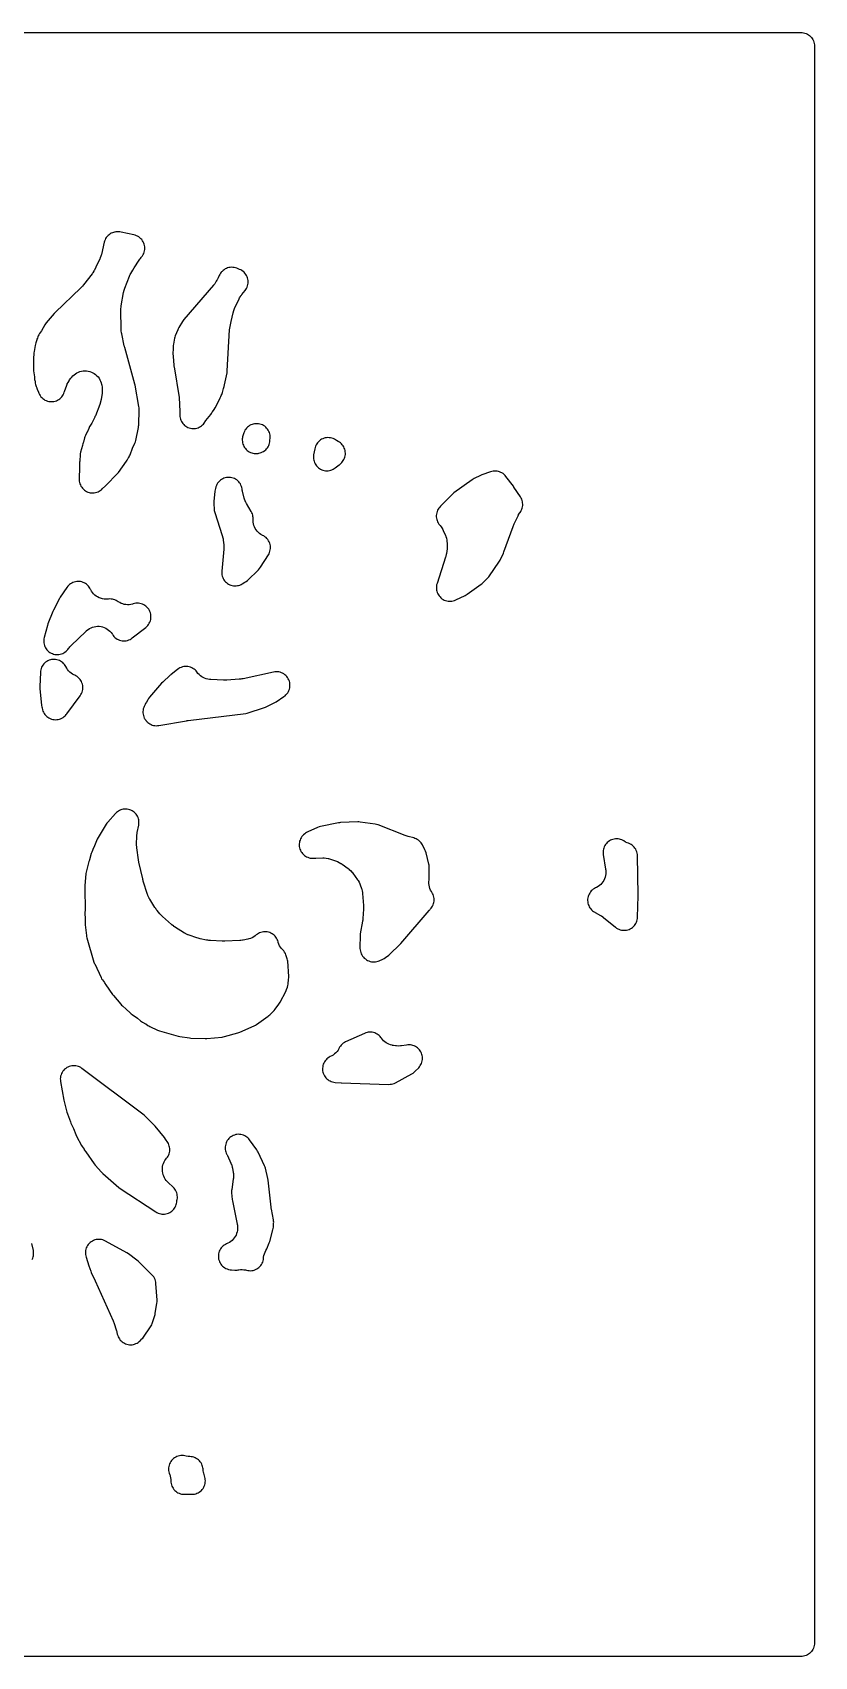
# Model space of a CAD drawing. Header units: millimetres. Extents: x 0 to 300, y 0 to 300.
# Drawn here: x 155.5 to 300.1, y -0.1 to 300.1 of the extents above; entities that cross this region are included whole.
import ezdxf

# ---------------------------------------------------------------- set-up
doc = ezdxf.new("R2010")
doc.units = ezdxf.units.MM
doc.layers.add('CUT', color=7, linetype='CONTINUOUS')

msp = doc.modelspace()

# ---------------------------------------------------------------- linework, layer by layer
at = {"layer": 'CUT'}
for points in [[(2.4114, 300.1485), (297.5886, 300.1485), (297.8947, 300.1335), (298.1371, 300.0975), (298.3748, 300.038), (298.6056, 299.9554), (298.8271, 299.8507), (299.0373, 299.7247), (299.2341, 299.5787), (299.4156, 299.4142), (299.5802, 299.2326), (299.7262, 299.0358), (299.8521, 298.8256), (299.9569, 298.6041), (300.0395, 298.3734), (300.099, 298.1357), (300.135, 297.8933), (300.15, 297.5872), (300.15, 297.0119), (300.15, 2.4114), (300.1369, 2.1453), (300.135, 2.1054), (300.135, 2.1053), (300.099, 1.8629), (300.0395, 1.6252), (299.9569, 1.3944), (299.8521, 1.1729), (299.7262, 0.9627), (299.5802, 0.7659), (299.4156, 0.5844), (299.2341, 0.4198), (299.0373, 0.2738), (298.8271, 0.1479), (298.6056, 0.0431), (298.3748, -0.0395), (298.1371, -0.099), (297.8947, -0.135), (297.5886, -0.15), (297.0775, -0.15), (3, -0.15)], [(155.457, 73.2715), (155.5607, 73.4954), (155.6419, 73.7283), (155.6997, 73.9682), (155.7336, 74.2125), (155.7432, 74.459), (155.7285, 74.7053), (155.6896, 74.9489), (155.4261, 76.1989)]]:
    msp.add_lwpolyline(points, dxfattribs=at)
for points in [[(157.2541, 232.6258), (157.4338, 232.4609), (157.6287, 232.3144), (157.837, 232.1875), (158.0567, 232.0815), (158.2856, 231.9975), (158.5216, 231.9361), (158.7625, 231.898), (159.006, 231.8836), (159.2497, 231.893), (159.4913, 231.9261), (159.7286, 231.9825), (159.9592, 232.0618), (160.181, 232.1633), (160.3919, 232.2858), (160.5898, 232.4283), (160.7729, 232.5894), (160.9394, 232.7676), (161.0878, 232.9611), (161.2166, 233.1682), (161.3246, 233.3869), (161.4108, 233.615), (161.4575, 233.7595), (161.8914, 234.9571), (161.9566, 235.1243), (161.9689, 235.1539), (162.1105, 235.4519), (162.2798, 235.735), (162.2976, 235.7617), (162.4005, 235.9087), (162.639, 236.2325), (162.7515, 236.3775), (162.7722, 236.403), (162.9978, 236.6537), (163.225, 236.8612), (163.4713, 237.0455), (163.7345, 237.2048), (164.0121, 237.3377), (164.3012, 237.4428), (164.5993, 237.5192), (164.9034, 237.5661), (165.2107, 237.583), (165.5181, 237.5698), (165.8227, 237.5266), (166.1217, 237.4539), (166.4121, 237.3523), (166.6912, 237.2228), (166.9564, 237.0666), (167.205, 236.8853), (167.4346, 236.6806), (167.6432, 236.4544), (167.8287, 236.2088), (167.9893, 235.9464), (168.1235, 235.6695), (168.2299, 235.3808), (168.3152, 235.0545), (168.3219, 235.0224), (168.3551, 234.8419), (168.3879, 234.6353), (168.4123, 234.4531), (168.4159, 234.4204), (168.419, 234.3687), (168.4174, 234.2209), (168.3912, 233.47), (168.232, 232.3119), (168.1943, 232.0882), (168.1864, 232.0486), (168.0708, 231.6101), (168.0582, 231.5718), (167.9807, 231.3585), (167.1505, 229.2722), (167.0864, 229.1208), (167.0405, 229.019), (166.9699, 228.8705), (166.4809, 227.8994), (166.3945, 227.7377), (166.3783, 227.7092), (166.1496, 227.3478), (166.1508, 227.3471), (166.0969, 227.2634), (166.0003, 227.0822), (165.9189, 226.8938), (165.7623, 226.4861), (165.7489, 226.4558), (165.6691, 226.287), (165.3328, 225.619), (165.2349, 225.3986), (165.1586, 225.1699), (164.9426, 224.3997), (164.8906, 224.2713), (164.8277, 224.0685), (164.7824, 223.8611), (164.7672, 223.7744), (164.4208, 222.5393), (164.36, 222.2633), (164.3307, 221.9822), (164.2849, 221.0123), (164.2651, 220.8989), (164.2395, 220.7106), (164.2284, 220.5209), (164.2021, 219.2591), (164.1488, 218.1328), (164.1477, 217.9233), (164.1664, 217.4114), (164.187, 217.1703), (164.2307, 216.9323), (164.2973, 216.6997), (164.386, 216.4746), (164.4961, 216.2591), (164.6265, 216.0553), (164.776, 215.865), (164.9432, 215.6901), (165.1265, 215.5321), (165.3242, 215.3927), (165.5345, 215.2729), (165.7553, 215.1741), (165.9847, 215.0971), (166.2205, 215.0426), (166.4604, 215.0112), (166.7022, 215.0031), (166.9437, 215.0184), (167.1826, 215.057), (167.4166, 215.1185), (167.6435, 215.2024), (167.8613, 215.3078), (168.0679, 215.4337), (168.2614, 215.5791), (168.4399, 215.7424), (169.0145, 216.3219), (169.0753, 216.379), (169.1585, 216.467), (171.1911, 218.5167), (171.3211, 218.6583), (171.4399, 218.8094), (172.9201, 220.8507), (173.0649, 221.0747), (173.1851, 221.3128), (173.239, 221.4356), (173.2738, 221.4846), (173.387, 221.659), (173.4853, 221.8422), (173.5681, 222.0329), (174.0427, 223.2649), (174.4577, 224.2097), (174.5502, 224.4544), (174.6167, 224.7074), (175.1152, 227.1105), (175.1509, 227.3323), (175.1666, 227.5564), (175.2386, 230.4631), (175.232, 230.7168), (175.1997, 230.9685), (174.4869, 234.9233), (174.4363, 235.1452), (172.5746, 241.8877), (172.5464, 241.996), (172.5284, 242.0699), (172.5035, 242.1789), (172.0287, 244.4094), (171.9949, 244.5898), (171.9896, 244.6222), (171.9487, 244.9869), (171.9466, 245.0197), (171.9396, 245.2031), (171.8887, 248.866), (171.8903, 249.0393), (171.8913, 249.0703), (171.9185, 249.4157), (171.9224, 249.4465), (171.9479, 249.6179), (172.376, 252.0966), (172.4118, 252.277), (172.4189, 252.3091), (172.5167, 252.6635), (172.527, 252.6947), (172.5888, 252.8679), (173.4547, 255.1191), (173.5139, 255.2619), (173.6087, 255.4212), (173.7043, 255.5818), (174.0731, 256.2014), (174.3259, 256.6262), (175.2636, 258.0756), (175.3908, 258.26), (175.4809, 258.3825), (175.6189, 258.5589), (175.7084, 258.6665), (175.8558, 258.8627), (175.9834, 259.0724), (176.0897, 259.2936), (176.1739, 259.5241), (176.235, 259.7618), (176.2725, 260.0044), (176.2861, 260.2495), (176.2756, 260.4947), (176.2411, 260.7377), (176.1829, 260.9761), (176.1016, 261.2077), (175.998, 261.4302), (175.8731, 261.6415), (175.7281, 261.8395), (175.5643, 262.0223), (175.3834, 262.1882), (175.1872, 262.3355), (174.9774, 262.4629), (174.7561, 262.5692), (174.5255, 262.6532), (174.2878, 262.7141), (173.1081, 262.9557), (171.9209, 263.2429), (171.6849, 263.2881), (171.4456, 263.3104), (171.2053, 263.3097), (170.9662, 263.2859), (170.7806, 263.2492), (170.7666, 263.2473), (170.7447, 263.2421), (170.7305, 263.2393), (170.7218, 263.2366), (170.5318, 263.1916), (170.3034, 263.1136), (170.0836, 263.014), (169.8745, 262.8936), (169.6779, 262.7536), (169.4957, 262.5953), (169.3297, 262.4202), (169.1813, 262.2299), (169.0519, 262.0262), (168.9428, 261.8109), (168.855, 261.5861), (168.7892, 261.3539), (168.2721, 259.1224), (168.2277, 258.9617), (168.1807, 258.805), (168.1717, 258.7771), (168.0573, 258.4705), (168.0459, 258.4435), (167.9788, 258.2943), (167.2559, 256.7757), (166.9769, 256.2147), (166.8881, 256.0468), (166.8714, 256.0173), (166.6688, 255.6962), (166.6493, 255.6684), (166.5361, 255.516), (164.9319, 253.4666), (164.7646, 253.2675), (164.6485, 253.1387), (164.6446, 253.1346), (164.6346, 253.1244), (164.5898, 253.0782), (164.45, 252.9342), (159.7001, 248.3476), (159.5239, 248.159), (158.0854, 246.4498), (157.9502, 246.2738), (157.8311, 246.0866), (157.187, 244.9668), (156.8289, 244.4571), (156.7066, 244.2651), (156.6023, 244.0626), (156.5169, 243.8516), (156.447, 243.6535), (156.3595, 243.43), (156.3252, 243.3081), (156.1366, 242.7736), (156.0656, 242.5351), (156.0187, 242.2909), (155.9095, 241.5161), (155.8305, 241.1703), (155.786, 240.9156), (155.768, 240.6577), (155.7651, 240.4914), (155.7238, 240.1988), (155.7014, 239.9525), (155.7035, 239.7052), (155.7392, 239.0891), (155.7221, 238.2416), (155.7239, 238.1775), (155.72, 237.9601), (155.7238, 237.7719), (155.7417, 237.5846), (155.8914, 236.4635), (155.9053, 236.2242), (155.9293, 235.9947), (155.9743, 235.7684), (155.996, 235.6806), (156.0493, 235.2822), (156.0866, 235.0718), (156.1418, 234.8653), (156.2144, 234.6643), (156.3146, 234.42), (156.3278, 234.3746), (156.401, 234.1834), (156.6296, 233.6522), (156.7189, 233.4345), (156.8224, 233.2137), (156.9469, 233.0039), (157.0913, 232.8074)], [(182.9575, 228.4491), (183.0601, 228.231), (183.1832, 228.0237), (183.3257, 227.8293), (183.4862, 227.6495), (183.6634, 227.486), (183.8554, 227.3404), (184.0606, 227.2139), (184.2771, 227.1077), (184.5027, 227.0229), (184.7355, 226.9602), (184.9732, 226.9202), (185.2137, 226.9033), (185.4546, 226.9097), (185.6939, 226.9392), (185.9292, 226.9916), (186.1583, 227.0665), (186.3792, 227.163), (186.5897, 227.2804), (186.788, 227.4175), (186.9721, 227.5731), (187.1404, 227.7457), (187.2913, 227.9337), (187.6115, 228.3746), (188.5023, 229.525), (188.619, 229.6888), (188.7221, 229.8615), (188.8137, 230.0301), (189.1163, 230.4467), (189.3093, 230.7581), (190.1631, 232.3924), (190.2443, 232.5632), (190.3123, 232.7396), (190.3557, 232.8663), (190.4449, 233.0303), (190.5356, 233.2148), (190.6108, 233.4062), (190.6701, 233.6032), (190.8541, 234.3205), (190.9731, 234.6679), (191.0594, 234.9868), (191.5104, 237.2362), (191.5553, 237.5874), (191.9829, 245.1922), (192.2393, 246.6897), (192.6305, 248.3293), (192.6802, 248.5164), (192.69, 248.5496), (192.8181, 248.9147), (192.8312, 248.9467), (192.9093, 249.1239), (193.757, 250.921), (193.8259, 251.0597), (193.8388, 251.0843), (193.9811, 251.3309), (194.1432, 251.5649), (194.1599, 251.587), (194.2559, 251.7086), (194.8421, 252.4211), (194.9898, 252.6199), (195.1171, 252.8324), (195.2228, 253.0564), (195.3058, 253.2898), (195.3653, 253.5302), (195.4007, 253.7754), (195.4116, 254.0228), (195.3981, 254.2702), (195.3601, 254.5149), (195.298, 254.7548), (195.2126, 254.9872), (195.1045, 255.2101), (194.975, 255.4213), (194.8252, 255.6185), (194.6565, 255.8), (194.4708, 255.9639), (194.2698, 256.1085), (194.0554, 256.2326), (193.8298, 256.3349), (193.286, 256.5496), (193.0554, 256.6279), (192.8182, 256.6834), (192.5768, 256.7155), (192.3333, 256.724), (192.0902, 256.7088), (191.8498, 256.67), (191.6142, 256.608), (191.3858, 256.5233), (191.1668, 256.4168), (190.9591, 256.2895), (190.7648, 256.1426), (190.5857, 255.9775), (190.4981, 255.8793), (190.4438, 255.8233), (190.2874, 255.6258), (190.1517, 255.4136), (190.0381, 255.1888), (189.8605, 254.7886), (189.743, 254.5476), (189.6839, 254.4365), (189.6269, 254.334), (189.5232, 254.155), (189.2304, 253.6886), (189.1529, 253.5781), (189.1317, 253.5509), (189.0089, 253.4016), (183.5159, 247.0628), (183.3835, 246.8962), (183.2657, 246.7189), (182.5705, 245.5688), (182.4653, 245.3763), (182.3775, 245.1752), (181.936, 244.0308), (181.8662, 243.8233), (181.8149, 243.6105), (181.5982, 242.5018), (181.5654, 242.2826), (181.5521, 242.0615), (181.5418, 241.4022), (181.5367, 241.3695), (181.5111, 241.1224), (181.5102, 240.874), (181.5738, 239.4866), (181.6074, 239.177), (181.6635, 238.8509), (181.6923, 238.5085), (181.6958, 238.471), (181.6964, 238.4642), (181.7172, 238.3068), (182.6395, 232.6832), (182.7649, 230.0394), (182.7685, 229.389), (182.7814, 229.1482), (182.8175, 228.9099), (182.8764, 228.6761)], [(194.3749, 224.2669), (194.4363, 224.0356), (194.5194, 223.8113), (194.6237, 223.596), (194.7481, 223.3916), (194.8914, 223.2), (195.0524, 223.023), (195.2296, 222.8622), (195.4213, 222.7191), (195.6258, 222.595), (195.8413, 222.491), (196.0657, 222.408), (196.297, 222.3469), (196.5331, 222.3082), (196.7718, 222.2922), (197.011, 222.2992), (197.2484, 222.3289), (197.3805, 222.3519), (197.615, 222.4045), (197.8434, 222.4794), (198.0636, 222.5759), (198.2734, 222.693), (198.4711, 222.8298), (198.6547, 222.9849), (198.8225, 223.1569), (198.9731, 223.3443), (199.1049, 223.5452), (199.2169, 223.7579), (199.3079, 223.9804), (199.3772, 224.2105), (199.424, 224.4463), (199.448, 224.6854), (199.474, 225.187), (199.4746, 225.4333), (199.451, 225.6784), (199.4033, 225.9201), (199.3321, 226.1559), (199.2381, 226.3835), (199.1221, 226.6008), (198.9853, 226.8056), (198.829, 226.996), (198.6548, 227.1701), (198.4642, 227.3261), (198.2593, 227.4627), (198.0418, 227.5784), (197.8141, 227.6722), (197.5782, 227.7431), (197.3365, 227.7905), (197.0913, 227.8138), (196.845, 227.8129), (196.6, 227.7878), (196.3587, 227.7386), (196.1233, 227.666), (195.8962, 227.5706), (195.6797, 227.4533), (195.4757, 227.3152), (195.2863, 227.1577), (195.1133, 226.9824), (194.9584, 226.7909), (194.8231, 226.5851), (194.7088, 226.367), (194.6164, 226.1386), (194.4825, 225.7541), (194.4232, 225.5583), (194.38, 225.3583), (194.3558, 225.2182), (194.3263, 224.9808), (194.3197, 224.7416), (194.3359, 224.5029)], [(207.5324, 221.0843), (207.5938, 220.8502), (207.6774, 220.6232), (207.7826, 220.4053), (207.9084, 220.1986), (208.0536, 220.0051), (208.2168, 219.8264), (208.3965, 219.6644), (208.591, 219.5206), (208.7986, 219.3962), (209.0171, 219.2924), (209.2447, 219.2103), (209.4792, 219.1505), (209.7183, 219.1137), (209.9599, 219.1002), (210.2016, 219.1101), (210.4413, 219.1433), (210.6766, 219.1995), (210.9054, 219.2782), (211.1255, 219.3787), (211.3349, 219.5), (211.5316, 219.6409), (212.2177, 220.1848), (212.3473, 220.283), (212.358, 220.2907), (212.5459, 220.4411), (212.7184, 220.6089), (212.874, 220.7924), (213.0113, 220.9901), (213.1289, 221.2001), (213.2258, 221.4204), (213.301, 221.649), (213.3539, 221.8837), (213.384, 222.1225), (213.391, 222.363), (213.3749, 222.6032), (213.3357, 222.8406), (213.2739, 223.0732), (213.19, 223.2987), (213.0848, 223.5152), (212.9593, 223.7205), (212.8146, 223.9128), (212.6521, 224.0903), (212.4733, 224.2514), (212.2798, 224.3945), (212.0735, 224.5183), (211.7577, 224.6877), (211.5731, 224.8111), (211.3608, 224.9383), (211.137, 225.0438), (210.9038, 225.1267), (210.6636, 225.1861), (210.4187, 225.2215), (210.1715, 225.2325), (209.9244, 225.219), (209.6798, 225.1812), (209.4402, 225.1193), (209.2079, 225.0341), (208.9852, 224.9263), (208.7742, 224.797), (208.577, 224.6475), (208.3955, 224.4793), (208.2316, 224.2939), (208.0868, 224.0932), (207.9625, 223.8792), (207.8601, 223.654), (207.7804, 223.4197), (207.7242, 223.1787), (207.5188, 222.0463), (207.4872, 221.8064), (207.4789, 221.5646), (207.494, 221.3231)], [(190.6192, 199.6143), (190.6988, 199.3877), (190.7997, 199.1699), (190.9211, 198.9627), (191.0619, 198.7681), (191.2206, 198.588), (191.3959, 198.4238), (191.5861, 198.2773), (191.7895, 198.1497), (192.0043, 198.0422), (192.2283, 197.9558), (192.4596, 197.8913), (192.696, 197.8492), (192.9354, 197.8301), (193.1755, 197.834), (193.4141, 197.8609), (193.649, 197.9106), (193.8781, 197.9826), (194.0992, 198.0762), (194.3103, 198.1906), (194.8246, 198.5022), (195.0527, 198.6583), (195.2623, 198.8386), (197.311, 200.8092), (197.5114, 201.0262), (197.6848, 201.2653), (199.1421, 203.5468), (199.2663, 203.7646), (199.368, 203.9938), (199.4463, 204.232), (199.5003, 204.4768), (199.5296, 204.7258), (199.5337, 204.9765), (199.5128, 205.2264), (199.4669, 205.4729), (199.3965, 205.7135), (199.3024, 205.9459), (199.1855, 206.1677), (199.0469, 206.3767), (198.8881, 206.5707), (198.7107, 206.7479), (198.5165, 206.9064), (198.3073, 207.0447), (198.0853, 207.1613), (198.0094, 207.1964), (197.7465, 207.3506), (197.4998, 207.5295), (197.2716, 207.7314), (197.064, 207.9545), (196.8789, 208.1966), (196.7182, 208.4556), (196.5832, 208.7288), (196.4754, 209.0138), (196.3956, 209.308), (196.3447, 209.6084), (196.3231, 209.9124), (196.3309, 210.2138), (196.3262, 210.4461), (196.2999, 210.6769), (196.2523, 210.9043), (196.1838, 211.1263), (196.095, 211.341), (195.9866, 211.5465), (195.1063, 213.0429), (195.0192, 213.1994), (195.0043, 213.2277), (194.8653, 213.5259), (194.7553, 213.836), (194.7461, 213.8667), (194.6985, 214.0392), (194.3741, 215.335), (194.3332, 215.5179), (194.3267, 215.5508), (194.2992, 215.7384), (194.2509, 215.9828), (194.1786, 216.2211), (194.0829, 216.451), (193.9647, 216.6703), (193.8254, 216.8767), (193.6662, 217.0682), (193.4887, 217.243), (193.2948, 217.3992), (193.0862, 217.5353), (192.8652, 217.6501), (192.6338, 217.7422), (192.3944, 217.8109), (192.1493, 217.8554), (191.9011, 217.8753), (191.6521, 217.8704), (191.4048, 217.8408), (191.1617, 217.7867), (190.9252, 217.7087), (190.6976, 217.6075), (190.4812, 217.4842), (190.2781, 217.34), (190.0904, 217.1763), (189.92, 216.9947), (189.7684, 216.7971), (189.6373, 216.5853), (189.5279, 216.3616), (189.4412, 216.1281), (189.3552, 215.8552), (189.2896, 215.6013), (189.2509, 215.3419), (189.0648, 213.3983), (189.0539, 213.2098), (189.0572, 213.0211), (189.1139, 212.0013), (189.1355, 211.7843), (189.176, 211.5699), (189.235, 211.3599), (190.6251, 207.1282), (190.681, 206.942), (190.6901, 206.9085), (190.7725, 206.5288), (190.7781, 206.4945), (190.8044, 206.3019), (190.9012, 205.4261), (190.9174, 205.2351), (190.9194, 205.2009), (190.9224, 204.8177), (190.9209, 204.7835), (190.9077, 204.5923), (190.526, 200.5647), (190.5149, 200.3248), (190.5268, 200.085), (190.5617, 199.8474)], [(230.2194, 197.2959), (230.2492, 197.0554), (230.3022, 196.8188), (230.3778, 196.5885), (230.4753, 196.3666), (230.5939, 196.1552), (230.7324, 195.9563), (230.8895, 195.7717), (231.0638, 195.6032), (231.2536, 195.4524), (231.457, 195.3206), (231.6723, 195.2092), (231.8974, 195.1192), (232.1301, 195.0513), (232.3683, 195.0064), (232.6097, 194.9847), (232.8521, 194.9865), (233.0932, 195.0117), (233.3307, 195.0602), (233.5624, 195.1315), (233.7861, 195.2248), (235.5452, 196.0613), (235.7396, 196.1645), (235.9241, 196.2844), (238.5052, 198.127), (238.6684, 198.254), (238.8205, 198.3941), (239.7664, 199.34), (239.9203, 199.5087), (240.0581, 199.6907), (241.7844, 202.1999), (241.8919, 202.3704), (241.9852, 202.549), (242.618, 203.8884), (242.7108, 204.1122), (244.3934, 208.803), (244.4669, 208.9917), (244.5203, 209.1184), (244.6039, 209.3029), (245.3154, 210.7668), (245.4145, 210.9567), (245.4331, 210.99), (245.663, 211.3513), (245.7062, 211.4113), (245.7051, 211.412), (245.8118, 211.5663), (245.9276, 211.7732), (246.0232, 211.9901), (246.0979, 212.2151), (246.1509, 212.4461), (246.1818, 212.6811), (246.1903, 212.918), (246.1763, 213.1546), (246.14, 213.3889), (246.0817, 213.6186), (246.0018, 213.8418), (245.9012, 214.0565), (245.7807, 214.2606), (244.5723, 216.1023), (244.5525, 216.132), (244.5489, 216.1374), (244.4611, 216.2591), (243.0715, 218.0683), (242.9154, 218.2524), (242.7423, 218.4206), (242.5538, 218.5713), (242.3517, 218.7031), (242.1377, 218.8148), (241.914, 218.9054), (241.6826, 218.974), (241.4457, 219.0199), (241.2054, 219.0428), (240.9641, 219.0424), (240.7239, 219.0188), (240.4871, 218.972), (240.256, 218.9027), (238.6251, 218.3265), (238.3728, 218.2215), (237.2255, 217.6687), (237.0318, 217.5647), (236.848, 217.444), (233.4712, 215.0078), (233.3089, 214.8802), (233.1576, 214.7395), (231.1853, 212.748), (231.0666, 212.6333), (231.0061, 212.5773), (230.8351, 212.403), (230.682, 212.2129), (230.5481, 212.0087), (230.4348, 211.7925), (230.3431, 211.5662), (230.274, 211.3321), (230.228, 211.0923), (230.2056, 210.8492), (230.207, 210.6051), (230.2322, 210.3622), (230.281, 210.123), (230.3529, 209.8897), (230.4472, 209.6645), (230.5631, 209.4496), (230.6993, 209.247), (230.8546, 209.0587), (230.8964, 209.0128), (230.9157, 208.9906), (231.1038, 208.7546), (231.256, 208.525), (231.4001, 208.2598), (231.413, 208.2334), (231.4817, 208.0842), (231.8829, 207.1616), (231.9546, 206.9844), (231.9666, 206.9524), (232.0732, 206.6176), (232.1451, 206.2737), (232.1504, 206.2399), (232.1751, 206.0504), (232.213, 205.688), (232.2298, 205.4589), (232.2316, 205.4181), (232.2232, 204.9591), (232.2199, 204.9184), (232.1946, 204.6901), (232.0692, 203.8056), (232.0431, 203.6462), (232.0378, 203.6177), (231.965, 203.303), (231.9573, 203.2751), (231.9108, 203.1203), (230.3341, 198.253), (230.2707, 198.019), (230.2302, 197.7801), (230.2131, 197.5383)], [(157.614, 187.3037), (157.657, 187.0626), (157.7234, 186.8268), (157.8126, 186.5986), (157.9236, 186.3802), (158.0555, 186.1738), (158.207, 185.9813), (158.3766, 185.8045), (158.5626, 185.6451), (158.7634, 185.5048), (158.9769, 185.3847), (159.2012, 185.2861), (159.434, 185.21), (159.6732, 185.157), (159.9164, 185.1277), (160.1613, 185.1223), (160.4056, 185.1409), (160.6469, 185.1833), (160.8828, 185.2492), (161.1112, 185.3378), (161.3298, 185.4483), (161.5366, 185.5797), (161.7295, 185.7307), (161.9066, 185.8999), (162.0664, 186.0856), (162.1937, 186.2491), (162.3022, 186.3817), (162.4442, 186.5454), (162.5439, 186.6537), (162.6952, 186.809), (165.3747, 189.4041), (165.5126, 189.5312), (165.5378, 189.5532), (165.808, 189.767), (166.0727, 189.9365), (166.3531, 190.0787), (166.6462, 190.1922), (166.9492, 190.2759), (167.2591, 190.3288), (167.5727, 190.3506), (167.8869, 190.341), (168.1985, 190.3), (168.5046, 190.2282), (168.8019, 190.1261), (169.0875, 189.9949), (169.3586, 189.8358), (169.6125, 189.6504), (169.8466, 189.4406), (170.0586, 189.2085), (170.2463, 188.9564), (170.3001, 188.8666), (170.439, 188.6593), (170.5977, 188.4668), (170.7749, 188.2912), (170.9687, 188.134), (171.1772, 187.997), (171.3984, 187.8814), (171.6299, 187.7885), (171.8695, 187.7191), (172.1149, 187.6739), (172.3636, 187.6534), (172.613, 187.6578), (172.8608, 187.687), (173.1045, 187.7408), (173.3415, 187.8186), (173.5696, 187.9197), (173.7866, 188.043), (173.9901, 188.1873), (176.4838, 190.1491), (176.6718, 190.3128), (176.8425, 190.4944), (176.9944, 190.6921), (177.1257, 190.904), (177.2353, 191.1278), (177.3221, 191.3615), (177.3852, 191.6026), (177.424, 191.8488), (177.438, 192.0977), (177.4272, 192.3467), (177.3917, 192.5934), (177.3317, 192.8354), (177.248, 193.0701), (177.1413, 193.2954), (177.0127, 193.5089), (176.8635, 193.7086), (176.6951, 193.8924), (176.5093, 194.0585), (176.3079, 194.2053), (176.0928, 194.3313), (175.8663, 194.4353), (175.6305, 194.5162), (175.3878, 194.5732), (175.1407, 194.6058), (174.8916, 194.6135), (174.6429, 194.5965), (174.3972, 194.5548), (174.1568, 194.4888), (174.0145, 194.4419), (173.7167, 194.3751), (173.4138, 194.3375), (173.1087, 194.3294), (172.8043, 194.3509), (172.5034, 194.4018), (172.2088, 194.4816), (171.9234, 194.5896), (171.6498, 194.7248), (171.3905, 194.8858), (171.3902, 194.8861), (171.1917, 195.0232), (170.981, 195.1407), (170.7598, 195.2372), (170.5304, 195.312), (170.2949, 195.3643), (170.0554, 195.3936), (169.8142, 195.3997), (169.5735, 195.3826), (169.5501, 195.3798), (169.5155, 195.3766), (169.158, 195.3617), (168.8057, 195.3837), (168.4444, 195.4438), (168.1251, 195.5302), (167.8367, 195.6396), (167.5604, 195.7767), (167.2989, 195.9402), (167.0546, 196.1285), (166.83, 196.3398), (166.6271, 196.5722), (166.448, 196.8233), (166.2943, 197.0907), (166.2578, 197.1718), (166.1482, 197.3867), (166.0183, 197.5901), (165.8694, 197.7801), (165.7029, 197.9548), (165.5204, 198.1126), (165.3234, 198.2521), (165.114, 198.3719), (164.894, 198.471), (164.6654, 198.5484), (164.4304, 198.6035), (164.1912, 198.6356), (163.9501, 198.6445), (163.7092, 198.6301), (163.4708, 198.5926), (163.2372, 198.5322), (163.0104, 198.4496), (162.7927, 198.3455), (162.586, 198.2209), (162.3923, 198.077), (162.2134, 197.915), (162.0509, 197.7366), (161.9064, 197.5433), (160.6754, 195.7195), (160.5288, 195.473), (159.406, 193.3108), (159.305, 193.091), (158.3806, 190.791), (158.2873, 190.5128), (157.6809, 188.2755), (157.6284, 188.0362), (157.5997, 187.7929), (157.5949, 187.548)], [(157.8265, 174.0353), (157.9892, 173.8475), (158.1698, 173.6768), (158.3665, 173.5249), (158.5773, 173.3932), (158.8001, 173.2831), (159.0327, 173.1957), (159.2728, 173.1318), (159.5181, 173.0921), (159.7662, 173.0769), (160.0145, 173.0864), (160.2607, 173.1206), (160.5022, 173.1789), (160.7368, 173.261), (160.962, 173.366), (161.1757, 173.4928), (161.3758, 173.6402), (161.5602, 173.8067), (161.6357, 173.882), (161.7642, 174.0203), (161.882, 174.1679), (164.354, 177.5188), (164.4915, 177.726), (164.6078, 177.9459), (164.7016, 178.1763), (164.7721, 178.4148), (164.8185, 178.6591), (164.8404, 178.9069), (164.8376, 179.1556), (164.81, 179.4028), (164.7581, 179.646), (164.6822, 179.8829), (164.5832, 180.1111), (164.462, 180.3283), (164.3198, 180.5324), (164.158, 180.7213), (163.9783, 180.8932), (163.7824, 181.0464), (163.5722, 181.1794), (163.3498, 181.2909), (163.1686, 181.3707), (162.903, 181.5199), (162.653, 181.6941), (162.421, 181.8917), (162.2093, 182.1109), (162.0197, 182.3495), (161.8542, 182.6053), (161.7109, 182.8823), (161.5888, 183.0925), (161.4469, 183.2899), (161.2865, 183.4726), (161.1091, 183.6388), (160.9163, 183.787), (160.7101, 183.9158), (160.4924, 184.0239), (160.2652, 184.1104), (160.0307, 184.1744), (159.791, 184.2154), (159.5485, 184.2328), (159.3055, 184.2267), (159.0642, 184.1969), (158.8269, 184.1438), (158.596, 184.068), (158.3734, 183.9701), (158.1615, 183.851), (157.9621, 183.7119), (157.7771, 183.5541), (157.6084, 183.3791), (157.4575, 183.1885), (157.3258, 182.9841), (157.2145, 182.768), (157.1248, 182.542), (157.0575, 182.3084), (157.0131, 182.0694), (156.9922, 181.8272), (156.8934, 179.1902), (156.9033, 178.855), (157.211, 175.6847), (157.2404, 175.4745), (157.2876, 175.2675), (157.383, 174.9181), (157.4604, 174.6819), (157.5607, 174.4546), (157.6832, 174.2383)], [(176.3566, 173.1132), (176.3657, 173.0978), (176.3966, 173.0553), (176.4631, 172.9589), (176.488, 172.9295), (176.5079, 172.9021), (176.5849, 172.8153), (176.6239, 172.7692), (176.6362, 172.7574), (176.6685, 172.721), (176.8457, 172.5564), (177.0381, 172.4096), (177.2438, 172.2821), (177.4608, 172.1751), (177.6871, 172.0896), (177.9207, 172.0264), (178.1592, 171.986), (178.4006, 171.9689), (178.6424, 171.9752), (178.8826, 172.0049), (184.0339, 172.8958), (184.1277, 172.9108), (184.1916, 172.9202), (184.2858, 172.9328), (194.959, 174.2261), (195.1991, 174.2671), (195.4342, 174.3314), (198.2765, 175.2594), (198.6168, 175.3989), (200.3248, 176.2512), (200.5935, 176.4068), (202.0266, 177.3604), (202.2255, 177.5074), (202.4088, 177.6733), (202.5749, 177.8565), (202.7221, 178.0552), (202.8488, 178.2675), (202.9541, 178.4913), (203.0366, 178.7244), (203.0958, 178.9645), (203.1309, 179.2093), (203.1417, 179.4563), (203.128, 179.7032), (203.09, 179.9476), (203.0281, 180.187), (202.9428, 180.4191), (202.835, 180.6416), (202.7057, 180.8524), (202.5562, 181.0494), (202.388, 181.2307), (202.2028, 181.3945), (202.0022, 181.5391), (201.7884, 181.6633), (201.5633, 181.7657), (201.3292, 181.8454), (201.0884, 181.9015), (200.8432, 181.9336), (200.596, 181.9413), (200.3493, 181.9246), (200.1054, 181.8835), (194.4931, 180.6508), (194.2227, 180.6017), (194.0381, 180.5752), (193.7648, 180.546), (191.4569, 180.3852), (191.2422, 180.3764), (191.0963, 180.3746), (190.8815, 180.3782), (188.5089, 180.4851), (188.3246, 180.498), (188.2917, 180.5011), (187.9556, 180.5497), (187.6548, 180.624), (187.3628, 180.7275), (187.0824, 180.8593), (186.8163, 181.018), (186.5671, 181.2021), (186.3373, 181.4099), (186.129, 181.6393), (185.9294, 181.9081), (185.7705, 182.1011), (185.5932, 182.2772), (185.3992, 182.4348), (185.1904, 182.5722), (184.969, 182.6881), (184.737, 182.7812), (184.497, 182.8508), (184.2511, 182.896), (184.002, 182.9165), (183.7521, 182.912), (183.5039, 182.8825), (183.2599, 182.8284), (183.0225, 182.7503), (182.7941, 182.6488), (182.577, 182.525), (182.3733, 182.3801), (181.1425, 181.4086), (181.1165, 181.3879), (181.1118, 181.384), (181.0059, 181.2932), (179.6171, 180.032), (179.4107, 179.821), (177.1621, 177.2332), (176.986, 177.0052), (176.8373, 176.7585), (176.5925, 176.2938), (176.5874, 176.2876), (176.4545, 176.087), (176.3415, 175.8745), (176.1865, 175.5459), (176.0917, 175.316), (176.0203, 175.0778), (175.9728, 174.8338), (175.9498, 174.5862), (175.9516, 174.3375), (175.978, 174.0903), (176.0289, 173.8469), (176.1037, 173.6097), (176.2017, 173.3812), (176.2427, 173.3068), (176.243, 173.3063), (176.2437, 173.3051), (176.3219, 173.1635)], [(165.2039, 137.2836), (165.2102, 137.0398), (165.2503, 136.5051), (165.2547, 135.4103), (165.2699, 135.1458), (165.487, 133.1814), (165.5211, 132.9625), (165.5744, 132.7475), (166.9016, 128.2573), (166.9603, 128.0827), (167.0316, 127.9129), (168.2015, 125.3938), (168.3129, 125.1814), (168.4441, 124.9806), (168.8257, 124.4536), (168.924, 124.2759), (169.0641, 124.0518), (170.33, 122.2464), (170.483, 122.0499), (171.8457, 120.4682), (171.9944, 120.31), (172.1563, 120.1653), (172.8815, 119.5718), (173.613, 118.8473), (173.7792, 118.6969), (173.9582, 118.5619), (174.9286, 117.8964), (175.5113, 117.4195), (175.6855, 117.2891), (175.8704, 117.1744), (176.4382, 116.8555), (176.4678, 116.8408), (176.8855, 116.5543), (177.0518, 116.4496), (177.2258, 116.3583), (178.6444, 115.6837), (178.8349, 115.6025), (179.0315, 115.5375), (182.4543, 114.5599), (182.795, 114.4878), (184.5546, 114.242), (184.8249, 114.2191), (187.4801, 114.1388), (187.7829, 114.148), (190.5856, 114.4038), (190.7976, 114.4324), (191.0064, 114.4789), (193.5116, 115.1513), (193.6974, 115.2091), (193.8782, 115.281), (196.5298, 116.4586), (196.7606, 116.5758), (196.9781, 116.7162), (199.0803, 118.2334), (199.2487, 118.3663), (199.4052, 118.5132), (200.1948, 119.3212), (200.4006, 119.5601), (201.087, 120.4673), (201.205, 120.6376), (201.3085, 120.817), (202.3705, 122.847), (202.4515, 123.0173), (202.5195, 123.1933), (202.6731, 123.6402), (202.7474, 123.9019), (202.7928, 124.17), (202.9015, 125.1249), (202.9169, 125.3517), (202.9117, 125.5789), (202.7179, 128.4003), (202.6928, 128.6209), (202.6483, 128.8384), (202.5847, 129.051), (202.3908, 129.6079), (202.2886, 129.8572), (202.1602, 130.0941), (202.0071, 130.3158), (201.831, 130.5197), (201.6074, 130.7519), (201.4076, 131.0065), (201.2357, 131.2789), (201.0925, 131.5676), (200.9797, 131.8693), (200.9469, 131.9949), (200.8752, 132.2238), (200.782, 132.4447), (200.668, 132.6557), (200.5343, 132.8549), (200.3821, 133.0403), (200.2129, 133.2102), (200.0281, 133.3632), (199.8296, 133.4977), (199.619, 133.6126), (199.3985, 133.7068), (199.1699, 133.7795), (198.9354, 133.8299), (198.6972, 133.8575), (198.4574, 133.8623), (198.2182, 133.844), (197.9819, 133.8029), (197.7507, 133.7394), (197.5265, 133.6539), (197.3116, 133.5474), (197.1079, 133.4208), (196.9173, 133.2753), (196.6988, 133.0912), (196.4387, 132.9134), (196.1621, 132.7624), (195.8718, 132.6399), (195.5417, 132.5381), (195.5091, 132.5299), (195.3258, 132.4881), (194.5043, 132.3226), (194.3621, 132.2968), (194.3365, 132.2927), (194.0495, 132.2576), (194.0237, 132.2555), (193.8793, 132.2462), (191.1163, 132.1232), (190.9343, 132.1195), (190.8107, 132.12), (190.6287, 132.1251), (188.4304, 132.2409), (188.1606, 132.2649), (187.9783, 132.2878), (187.711, 132.3312), (186.5611, 132.5608), (186.3263, 132.6156), (186.1682, 132.6579), (185.9374, 132.7276), (184.4994, 133.2133), (184.2923, 133.2902), (184.2559, 133.3049), (183.8571, 133.4944), (183.8226, 133.5133), (183.6323, 133.6254), (181.8046, 134.7748), (181.6745, 134.8604), (181.6516, 134.8762), (181.4027, 135.0632), (181.3812, 135.0808), (181.2628, 135.1819), (179.5856, 136.6752), (179.3889, 136.8636), (179.2601, 136.9963), (179.0775, 137.1986), (178.5735, 137.7993), (178.4132, 138.0046), (178.3093, 138.1475), (178.1636, 138.3633), (177.2021, 139.9004), (177.1208, 140.0366), (177.1068, 140.0613), (176.9736, 140.3207), (176.8627, 140.5905), (176.8531, 140.6172), (176.8022, 140.7675), (176.0228, 143.2416), (175.9804, 143.3861), (175.9536, 143.4849), (175.9171, 143.631), (175.212, 146.7139), (175.1787, 146.8759), (175.1585, 146.9865), (175.1323, 147.1498), (174.8233, 149.398), (174.8054, 149.551), (174.8028, 149.5785), (174.786, 149.8859), (174.7857, 149.9135), (174.7868, 150.0675), (174.8271, 151.5243), (174.8347, 151.681), (174.8367, 151.709), (174.8715, 152.0208), (174.8758, 152.0486), (174.903, 152.2031), (175.1738, 153.5736), (175.209, 153.8121), (175.2212, 154.0528), (175.2101, 154.2935), (175.1759, 154.5321), (175.1188, 154.7662), (175.0395, 154.9938), (174.9387, 155.2127), (174.8172, 155.4208), (174.6763, 155.6163), (174.5171, 155.7973), (174.3413, 155.9622), (174.1505, 156.1093), (173.9463, 156.2374), (173.7308, 156.3453), (173.5059, 156.4319), (173.2737, 156.4964), (173.0364, 156.5383), (172.7961, 156.5571), (172.5551, 156.5527), (172.3157, 156.5251), (172.0801, 156.4746), (171.8504, 156.4016), (171.6288, 156.3069), (171.4173, 156.1913), (171.218, 156.0558), (171.0326, 155.9018), (170.863, 155.7306), (169.4295, 154.1378), (169.2739, 153.9469), (169.1379, 153.7416), (167.5132, 151.0046), (167.3497, 150.6766), (166.8424, 149.4388), (166.8391, 149.4318), (166.8271, 149.4016), (166.4863, 148.5701), (166.3951, 148.3068), (166.0759, 147.1861), (166.0461, 147.0964), (165.9764, 146.8366), (165.498, 145.1572), (165.4411, 144.9111), (165.4094, 144.6604), (165.2347, 142.345), (165.2322, 142.3071), (165.2317, 142.3002), (165.2273, 142.1399), (165.2455, 137.6681), (165.2214, 137.5269)], [(205.2133, 151.2603), (205.0976, 151.0477), (205.003, 150.8249), (204.9303, 150.5941), (204.8804, 150.3572), (204.8535, 150.1167), (204.8501, 149.8747), (204.8701, 149.6335), (204.9133, 149.3953), (204.9793, 149.1625), (205.0675, 148.9371), (205.1772, 148.7213), (205.3071, 148.5171), (205.4562, 148.3265), (205.6231, 148.1512), (205.8061, 147.9928), (206.0036, 147.8528), (206.2137, 147.7326), (206.4344, 147.6333), (206.6637, 147.5558), (206.8994, 147.5009), (207.1393, 147.4689), (207.3812, 147.4604), (207.6228, 147.4752), (207.7164, 147.4856), (207.7489, 147.4876), (207.9309, 147.4943), (209.2399, 147.5109), (209.4466, 147.5078), (209.4834, 147.5063), (209.8613, 147.4693), (210.2328, 147.391), (210.2684, 147.3814), (210.4664, 147.3222), (211.7332, 146.9052), (211.9151, 146.8401), (211.9472, 146.8276), (212.2712, 146.6825), (212.5786, 146.5048), (212.6075, 146.4861), (212.7668, 146.3768), (213.9067, 145.5506), (214.065, 145.4293), (214.0927, 145.4069), (214.365, 145.1615), (214.6097, 144.8885), (214.632, 144.8608), (214.7529, 144.7021), (215.6276, 143.4882), (215.728, 143.3416), (215.7453, 143.315), (215.9103, 143.0331), (216.0479, 142.7369), (216.0599, 142.7075), (216.1231, 142.5415), (216.3597, 141.8726), (216.4093, 141.7225), (216.4176, 141.6954), (216.4912, 141.4142), (216.5407, 141.1278), (216.5444, 141.0998), (216.5614, 140.9426), (216.757, 138.7024), (216.7672, 138.5491), (216.7685, 138.5216), (216.7701, 138.2144), (216.7691, 138.1869), (216.7604, 138.0335), (216.6282, 136.3168), (216.6094, 136.1318), (216.5934, 136.0064), (216.5654, 135.8226), (216.1443, 133.4554), (216.1178, 133.2636), (216.1062, 133.0703), (216.0638, 131.0598), (216.0729, 130.7876), (216.1115, 130.5181), (216.1792, 130.2543), (216.2482, 130.0358), (216.3345, 129.8032), (216.4435, 129.5803), (216.574, 129.3694), (216.7248, 129.1724), (216.8943, 128.9913), (217.081, 128.8279), (217.2829, 128.6838), (217.4982, 128.5604), (217.7246, 128.459), (217.9599, 128.3805), (218.2019, 128.3257), (218.448, 128.2952), (218.696, 128.2892), (218.9434, 128.3079), (219.1877, 128.3509), (219.4266, 128.418), (219.6576, 128.5084), (220.3291, 128.8104), (220.5859, 128.9443), (220.8256, 129.107), (221.3979, 129.5461), (221.5936, 129.713), (223.4746, 131.4915), (223.6613, 131.6882), (228.8705, 137.812), (228.963, 137.9167), (228.9799, 137.9351), (229.0726, 138.029), (229.2352, 138.2105), (229.3794, 138.4069), (229.5037, 138.6165), (229.6071, 138.8371), (229.6885, 139.0668), (229.7472, 139.3033), (229.7825, 139.5444), (229.7942, 139.7878), (229.7822, 140.0312), (229.7465, 140.2722), (229.6875, 140.5087), (229.6058, 140.7382), (229.5021, 140.9588), (229.3775, 141.1681), (229.2892, 141.3012), (229.1442, 141.5748), (229.0269, 141.8613), (228.9383, 142.158), (228.8793, 142.4619), (228.8504, 142.7702), (228.8521, 143.0798), (228.8936, 143.4786), (228.8933, 143.4786), (228.9054, 143.5843), (228.9126, 143.777), (228.91, 145.7772), (228.9013, 145.9823), (228.8758, 146.1859), (228.8337, 146.3867), (228.306, 148.4742), (228.2229, 148.7397), (228.1109, 148.9943), (227.6427, 149.9154), (227.5257, 150.1208), (227.3899, 150.3143), (227.2363, 150.4941), (227.0665, 150.6586), (226.8819, 150.8063), (226.6842, 150.9359), (226.4751, 151.0463), (226.2565, 151.1364), (226.0304, 151.2054), (225.0292, 151.4601), (224.8018, 151.5256), (224.649, 151.575), (224.4262, 151.6547), (219.4576, 153.6123), (219.1747, 153.7047), (218.8828, 153.7629), (216.1118, 154.1451), (215.8906, 154.1657), (215.6685, 154.1665), (212.4972, 154.0374), (212.303, 154.0219), (212.1106, 153.9914), (208.8082, 153.3336), (208.5307, 153.2616), (208.2633, 153.1583), (206.4469, 152.3338), (206.2136, 152.2128), (205.9942, 152.0679), (205.8627, 151.9707), (205.6753, 151.8175), (205.5035, 151.647), (205.349, 151.4607)], [(259.0384, 141.5773), (258.864, 141.4095), (258.7067, 141.2256), (258.5678, 141.0274), (258.4488, 140.8167), (258.3507, 140.5954), (258.2744, 140.3657), (258.2207, 140.1297), (258.1901, 139.8897), (258.1829, 139.6478), (258.199, 139.4063), (258.2385, 139.1675), (258.3008, 138.9337), (258.3855, 138.7069), (258.4917, 138.4895), (258.6184, 138.2833), (258.7644, 138.0903), (258.9285, 137.9124), (259.1089, 137.7511), (259.3042, 137.6081), (259.5123, 137.4846), (259.6079, 137.4339), (260.5797, 136.8847), (260.717, 136.8032), (260.7413, 136.7881), (261.005, 136.6078), (261.0279, 136.5907), (261.1538, 136.4923), (263.3531, 134.6962), (263.5479, 134.5522), (263.7557, 134.4278), (263.9746, 134.3241), (264.2025, 134.242), (264.4373, 134.1824), (264.6768, 134.1458), (264.9186, 134.1326), (265.1606, 134.1428), (265.4005, 134.1763), (265.636, 134.233), (265.865, 134.3121), (266.0852, 134.4131), (266.2945, 134.5349), (266.4912, 134.6763), (266.6732, 134.8362), (266.8388, 135.0129), (266.9867, 135.2048), (267.1152, 135.4101), (267.2233, 135.6269), (267.3098, 135.8531), (267.3741, 136.0867), (267.4155, 136.3253), (267.4336, 136.5669), (267.5364, 140.4829), (267.5373, 140.5458), (267.5373, 140.5598), (267.5369, 140.6061), (267.4095, 147.9141), (267.3927, 148.1636), (267.351, 148.4102), (267.2848, 148.6513), (267.195, 148.8847), (267.0822, 149.1079), (266.9477, 149.3188), (266.7928, 149.5151), (266.6191, 149.695), (266.4283, 149.8566), (266.2223, 149.9984), (266.0031, 150.1188), (265.773, 150.2168), (265.4963, 150.3186), (265.2207, 150.4517), (264.8823, 150.6579), (264.8819, 150.6572), (264.7417, 150.7427), (264.5238, 150.8481), (264.2968, 150.9319), (264.0627, 150.9934), (263.8237, 151.032), (263.5822, 151.0473), (263.3403, 151.0391), (263.1004, 151.0076), (262.8646, 150.9531), (262.6351, 150.876), (262.4143, 150.7771), (262.204, 150.6573), (262.0062, 150.5177), (261.823, 150.3597), (261.6558, 150.1846), (261.5064, 149.9943), (261.376, 149.7903), (261.266, 149.5748), (261.1774, 149.3495), (261.1109, 149.1168), (261.0673, 148.8788), (261.0468, 148.6376), (261.0498, 148.3956), (261.0762, 148.155), (261.5071, 145.4446), (261.5319, 145.2586), (261.5355, 145.2252), (261.5554, 144.8809), (261.542, 144.5665), (261.4973, 144.2551), (261.4216, 143.9497), (261.3158, 143.6533), (261.181, 143.369), (261.0184, 143.0997), (260.8296, 142.8479), (260.6167, 142.6162), (260.3817, 142.407), (260.127, 142.2223), (259.855, 142.064), (259.6469, 141.9693), (259.4317, 141.8585), (259.2283, 141.7274)], [(209.8105, 110.1907), (209.6562, 110.0026), (209.5209, 109.8003), (209.4059, 109.5859), (209.3123, 109.3613), (209.2409, 109.1287), (209.1925, 108.8902), (209.1676, 108.6482), (209.1662, 108.4048), (209.1886, 108.1625), (209.2344, 107.9236), (209.3032, 107.6902), (209.3943, 107.4646), (209.507, 107.2489), (209.6401, 107.0452), (209.7924, 106.8554), (209.9624, 106.6813), (210.1485, 106.5246), (210.349, 106.3867), (210.5619, 106.2689), (210.7853, 106.1724), (211.017, 106.0981), (211.2548, 106.0466), (211.4965, 106.0185), (212.6059, 105.9441), (212.6905, 105.9398), (221.3855, 105.6516), (221.649, 105.6568), (221.9105, 105.6897), (222.1671, 105.7499), (222.4159, 105.8368), (222.6541, 105.9494), (225.6962, 107.5884), (225.921, 107.7253), (226.1302, 107.885), (226.3214, 108.0658), (226.9484, 108.7247), (227.106, 108.9072), (227.2453, 109.104), (227.3649, 109.3132), (227.4639, 109.533), (227.5412, 109.7614), (227.5962, 109.9961), (227.6283, 110.235), (227.6372, 110.4759), (227.623, 110.7166), (227.5855, 110.9547), (227.5254, 111.1882), (227.443, 111.4147), (227.3392, 111.6323), (227.2149, 111.8389), (227.0713, 112.0325), (226.9097, 112.2114), (226.7316, 112.3739), (226.5387, 112.5185), (226.3328, 112.6438), (226.1158, 112.7488), (225.8896, 112.8323), (225.6565, 112.8937), (225.4185, 112.9323), (225.178, 112.9478), (224.937, 112.9401), (224.6979, 112.9092), (224.6791, 112.9059), (223.7907, 112.7692), (223.6017, 112.745), (223.5678, 112.7416), (223.2181, 112.7237), (222.8683, 112.7415), (222.8345, 112.7449), (222.6454, 112.769), (222.2608, 112.8281), (222.0839, 112.8596), (222.0524, 112.866), (221.7323, 112.9471), (221.4486, 113.0487), (221.176, 113.177), (220.9169, 113.3307), (220.6737, 113.5086), (220.4487, 113.7089), (220.2439, 113.9298), (220.0435, 114.1924), (220.0423, 114.1941), (220.0411, 114.1932), (219.9569, 114.3153), (219.8024, 114.4988), (219.631, 114.6665), (219.4444, 114.8171), (219.2442, 114.9492), (219.0322, 115.0614), (218.8105, 115.1528), (218.5811, 115.2226), (218.346, 115.27), (218.1074, 115.2947), (217.8676, 115.2964), (217.6287, 115.2752), (217.393, 115.2311), (217.1626, 115.1647), (216.9395, 115.0764), (213.4416, 113.4948), (213.2164, 113.3788), (213.004, 113.2407), (212.8068, 113.0818), (212.6266, 112.9038), (212.4654, 112.7084), (212.3247, 112.4978), (212.2061, 112.274), (212.1887, 112.2366), (212.0277, 111.961), (211.8441, 111.7082), (211.6363, 111.4748), (211.4063, 111.2632), (211.1565, 111.0755), (210.8893, 110.9135), (210.5864, 110.7688), (210.3722, 110.6533), (210.1702, 110.5176), (209.9824, 110.3629)], [(163.7833, 109.0263), (163.5399, 109.075), (163.2929, 109.0992), (163.0447, 109.0988), (162.7978, 109.0739), (162.5546, 109.0245), (162.3174, 108.9513), (162.0887, 108.855), (161.8706, 108.7364), (161.6654, 108.5968), (161.4751, 108.4375), (161.3015, 108.2602), (161.1463, 108.0665), (161.0111, 107.8583), (160.8972, 107.6378), (160.8057, 107.4071), (160.7375, 107.1685), (160.6934, 106.9242), (160.6736, 106.6768), (160.6785, 106.4287), (160.708, 106.1822), (161.3017, 102.6977), (161.3565, 102.4517), (161.9007, 100.4821), (161.9859, 100.228), (162.3821, 99.2268), (162.5369, 98.7375), (162.6306, 98.4883), (163.0827, 97.4566), (163.5196, 96.3527), (163.6475, 96.0791), (164.5752, 94.3718), (164.7181, 94.1399), (165.0576, 93.6508), (165.1123, 93.5643), (165.3888, 93.1736), (166.9161, 90.9731), (167.1163, 90.7211), (168.3117, 89.4002), (168.5213, 89.1943), (171.4964, 86.5974), (171.7611, 86.3958), (178.3343, 82.0473), (178.5447, 81.9225), (178.7663, 81.8188), (178.9969, 81.7373), (179.2345, 81.6787), (179.4766, 81.6437), (179.7209, 81.6324), (179.9652, 81.6451), (180.2071, 81.6816), (180.4443, 81.7415), (180.6745, 81.8244), (180.8954, 81.9293), (181.1051, 82.0554), (181.3014, 82.2013), (181.4826, 82.3657), (181.6468, 82.5471), (181.7924, 82.7436), (181.9182, 82.9534), (182.0229, 83.1745), (182.1055, 83.4048), (182.1651, 83.642), (182.2013, 83.884), (182.2091, 83.9621), (182.214, 83.9946), (182.2457, 84.1758), (182.2767, 84.3308), (182.3139, 84.5829), (182.3253, 84.8374), (182.3107, 85.0918), (182.2703, 85.3434), (182.2045, 85.5895), (182.114, 85.8277), (181.9997, 86.0555), (181.8629, 86.2704), (181.7048, 86.4702), (181.5272, 86.653), (180.6219, 87.4944), (180.4941, 87.6189), (180.4718, 87.6418), (180.2538, 87.8869), (180.077, 88.1285), (179.9241, 88.3858), (179.7963, 88.6564), (179.6912, 88.9479), (179.6119, 89.2574), (179.564, 89.5621), (179.5458, 89.8598), (179.5559, 90.1579), (179.5942, 90.4537), (179.6603, 90.7446), (179.7537, 91.0278), (179.8735, 91.301), (180.0186, 91.5616), (180.1877, 91.8072), (180.3319, 91.9791), (180.4778, 92.1712), (180.6045, 92.3764), (180.7109, 92.5929), (180.7959, 92.8187), (180.8587, 93.0516), (180.8988, 93.2894), (180.9158, 93.53), (180.9095, 93.7712), (180.88, 94.0106), (180.8276, 94.2461), (180.7527, 94.4754), (180.6561, 94.6964), (180.5386, 94.9071), (180.1489, 95.5329), (179.9554, 95.8022), (178.2257, 97.8993), (178.052, 98.0892), (176.1854, 99.9289), (175.9317, 100.1475), (164.6737, 108.6012), (164.4681, 108.7402), (164.2497, 108.8582), (164.0207, 108.9538)], [(190.6128, 75.6097), (190.448, 75.4242), (190.3024, 75.2232), (190.1774, 75.0088), (190.0743, 74.783), (189.9941, 74.5481), (189.9376, 74.3065), (189.9054, 74.0604), (189.8977, 73.8123), (189.9146, 73.5647), (189.956, 73.32), (190.0214, 73.0806), (190.1103, 72.8488), (190.2217, 72.6271), (190.3546, 72.4174), (190.5075, 72.222), (190.6792, 72.0427), (190.8677, 71.8813), (191.0713, 71.7394), (191.288, 71.6183), (191.5156, 71.5194), (191.7519, 71.4435), (191.858, 71.4152), (192.0963, 71.3638), (192.3386, 71.3359), (192.9715, 71.2941), (193.1797, 71.289), (193.3876, 71.3013), (193.5938, 71.3309), (193.6672, 71.3446), (194.0037, 71.3893), (194.3159, 71.3995), (194.6276, 71.3786), (194.9357, 71.327), (195.1117, 71.2791), (195.3496, 71.2267), (195.5915, 71.1977), (195.835, 71.1924), (196.0779, 71.2109), (196.3179, 71.2528), (196.5526, 71.3179), (196.7799, 71.4056), (196.9975, 71.515), (197.2035, 71.645), (197.3959, 71.7945), (197.5728, 71.9619), (197.7326, 72.1458), (197.8737, 72.3444), (197.9948, 72.5558), (198.0947, 72.7779), (198.1726, 73.0087), (198.2276, 73.246), (198.2593, 73.4875), (198.2758, 73.6893), (198.3327, 73.9986), (198.4201, 74.3006), (198.5373, 74.5924), (198.697, 74.8979), (198.706, 74.9131), (198.8671, 75.2391), (199.3148, 76.3398), (199.4085, 76.6151), (199.9925, 78.7257), (200.0471, 78.9701), (200.077, 79.2188), (200.1281, 79.9535), (200.1338, 80.1658), (200.1215, 80.3778), (200.0912, 80.5879), (199.72, 82.5666), (199.6962, 82.7084), (199.6819, 82.805), (199.6635, 82.9476), (199.1196, 87.9276), (199.0633, 88.2483), (198.6069, 90.1203), (198.538, 90.3531), (198.4468, 90.5781), (197.2795, 93.1007), (197.1673, 93.3151), (197.035, 93.5177), (195.6883, 95.3759), (195.5361, 95.5659), (195.3661, 95.7401), (195.1799, 95.8969), (194.9794, 96.0349), (194.7665, 96.1527), (194.543, 96.2493), (194.3113, 96.3237), (194.0734, 96.3752), (193.8316, 96.4033), (193.5882, 96.4078), (193.3456, 96.3886), (193.106, 96.3459), (192.8716, 96.28), (192.6448, 96.1917), (192.4276, 96.0818), (192.2222, 95.9513), (192.0304, 95.8014), (191.8541, 95.6336), (191.695, 95.4494), (191.5545, 95.2506), (191.434, 95.0391), (191.3347, 94.8169), (191.2575, 94.5861), (191.203, 94.3488), (191.1719, 94.1074), (191.1644, 93.8641), (191.1806, 93.6213), (191.2204, 93.3811), (191.2833, 93.146), (191.3688, 92.9181), (191.476, 92.6996), (191.5066, 92.6443), (191.5182, 92.6211), (191.5808, 92.4905), (192.2309, 91.0644), (192.2936, 90.9187), (192.3043, 90.8924), (192.4024, 90.6177), (192.477, 90.3358), (192.4831, 90.3081), (192.5138, 90.1524), (192.656, 89.3427), (192.6859, 89.1406), (192.6902, 89.1044), (192.7146, 88.7298), (192.698, 88.3548), (192.6944, 88.3186), (192.6688, 88.1159), (192.374, 86.2053), (192.3507, 85.9955), (192.3451, 85.7846), (192.3574, 85.5739), (192.4806, 84.3481), (192.5177, 84.1028), (193.3843, 79.817), (193.4163, 79.636), (193.4212, 79.6035), (193.4554, 79.2674), (193.4565, 78.9592), (193.4274, 78.6523), (193.3683, 78.3498), (193.28, 78.0545), (193.1631, 77.7693), (193.0189, 77.4969), (192.8488, 77.2399), (192.6542, 77.0008), (192.4373, 76.7819), (192.1999, 76.5853), (191.9444, 76.4128), (191.6733, 76.2663), (191.4292, 76.1638), (191.2055, 76.0564), (190.9934, 75.9274), (190.7952, 75.7781)], [(168.0535, 76.9725), (167.8041, 76.9851), (167.5546, 76.9728), (167.3077, 76.9357), (167.0656, 76.874), (166.831, 76.7886), (166.606, 76.6802), (166.393, 76.5498), (166.194, 76.3989), (166.0111, 76.2288), (165.8461, 76.0414), (165.7006, 75.8384), (165.576, 75.6219), (165.4737, 75.3941), (165.3946, 75.1572), (165.3396, 74.9136), (165.3091, 74.6657), (165.3036, 74.4161), (165.3229, 74.1671), (165.367, 73.9213), (165.4355, 73.6811), (165.9714, 72.1033), (166.3033, 71.1003), (166.4034, 70.8455), (167.0992, 69.325), (170.4278, 61.921), (170.5013, 61.7457), (170.5482, 61.6255), (170.6127, 61.4467), (171.0173, 60.2302), (171.073, 60.0476), (171.1076, 59.9227), (171.1538, 59.7375), (171.217, 59.4538), (171.2817, 59.2186), (171.3689, 58.9907), (171.478, 58.7725), (171.6078, 58.5659), (171.7571, 58.3729), (171.9245, 58.1955), (172.1084, 58.0352), (172.3071, 57.8935), (172.5186, 57.772), (172.741, 57.6716), (172.9721, 57.5934), (173.2097, 57.538), (173.4516, 57.5061), (173.6955, 57.498), (173.9389, 57.5136), (174.1797, 57.5529), (174.4155, 57.6155), (174.6441, 57.7007), (174.8633, 57.8079), (175.071, 57.9359), (175.2653, 58.0835), (175.4442, 58.2494), (175.7737, 58.5862), (175.9145, 58.7428), (176.0417, 58.9108), (177.3421, 60.7879), (177.4704, 60.9937), (177.5781, 61.2108), (177.6642, 61.4374), (178.1478, 62.9223), (178.2011, 63.1109), (178.2395, 63.3031), (178.5362, 65.1656), (178.5646, 65.4419), (178.5622, 65.7197), (178.3624, 68.8195), (178.3322, 69.0779), (178.2754, 69.3317), (178.1924, 69.5782), (178.0843, 69.8147), (177.9522, 70.0388), (177.7976, 70.2479), (177.622, 70.4398), (175.0927, 72.9315), (174.8341, 73.1536), (173.2917, 74.3053), (172.995, 74.4959), (169.0018, 76.6788), (168.7769, 76.7875), (168.5423, 76.8732), (168.3004, 76.9351)], [(181.0956, 32.3289), (181.1095, 32.0853), (181.1472, 31.8442), (181.2082, 31.6079), (181.2919, 31.3787), (181.3975, 31.1587), (181.5242, 30.9501), (181.6705, 30.7549), (181.8352, 30.5748), (182.0166, 30.4116), (182.2131, 30.2669), (182.4228, 30.1421), (182.6436, 30.0383), (182.8736, 29.9565), (183.1103, 29.8975), (183.3517, 29.8619), (183.5955, 29.85), (184.9987, 29.85), (185.2412, 29.8618), (185.4815, 29.8971), (185.7172, 29.9555), (185.9461, 30.0365), (186.1661, 30.1393), (186.3751, 30.263), (186.5711, 30.4064), (186.7522, 30.5681), (186.9168, 30.7467), (187.0633, 30.9403), (187.1904, 31.1473), (187.2967, 31.3656), (187.3814, 31.5932), (187.4435, 31.828), (187.4827, 32.0676), (187.4983, 32.31), (187.4904, 32.5527), (187.459, 32.7935), (187.4044, 33.0301), (187.2028, 33.743), (187.1632, 33.8953), (187.1567, 33.9227), (187.1016, 34.2067), (187.0649, 34.5465), (187.0635, 34.5463), (187.0436, 34.7192), (186.9912, 34.9603), (186.9154, 35.195), (186.8168, 35.4212), (186.6963, 35.6365), (186.5553, 35.8389), (186.395, 36.0264), (186.217, 36.1972), (186.023, 36.3496), (185.8149, 36.4822), (185.5948, 36.5936), (185.3648, 36.6828), (185.1271, 36.7488), (184.884, 36.7911), (184.638, 36.8093), (184.6292, 36.8095), (184.289, 36.8401), (183.9373, 36.9091), (183.9364, 36.9094), (183.9189, 36.9147), (183.68, 36.9749), (183.4364, 37.0113), (183.1903, 37.0236), (182.9443, 37.0116), (182.7006, 36.9754), (182.4616, 36.9154), (182.2298, 36.8322), (182.0072, 36.7266), (181.7961, 36.5996), (181.5986, 36.4524), (181.4165, 36.2865), (181.2516, 36.1035), (181.1055, 35.9052), (180.9796, 35.6934), (180.8752, 35.4703), (180.7933, 35.238), (180.7346, 34.9987), (180.6998, 34.7548), (180.6891, 34.5087), (180.7027, 34.2627), (180.7404, 34.0193), (180.8019, 33.7808), (180.8866, 33.5494), (180.9064, 33.5027), (180.9981, 33.2088), (181.0606, 32.9072), (181.0933, 32.601)]]:
    msp.add_lwpolyline(points, close=True, dxfattribs=at)

doc.saveas('drawing.dxf')
